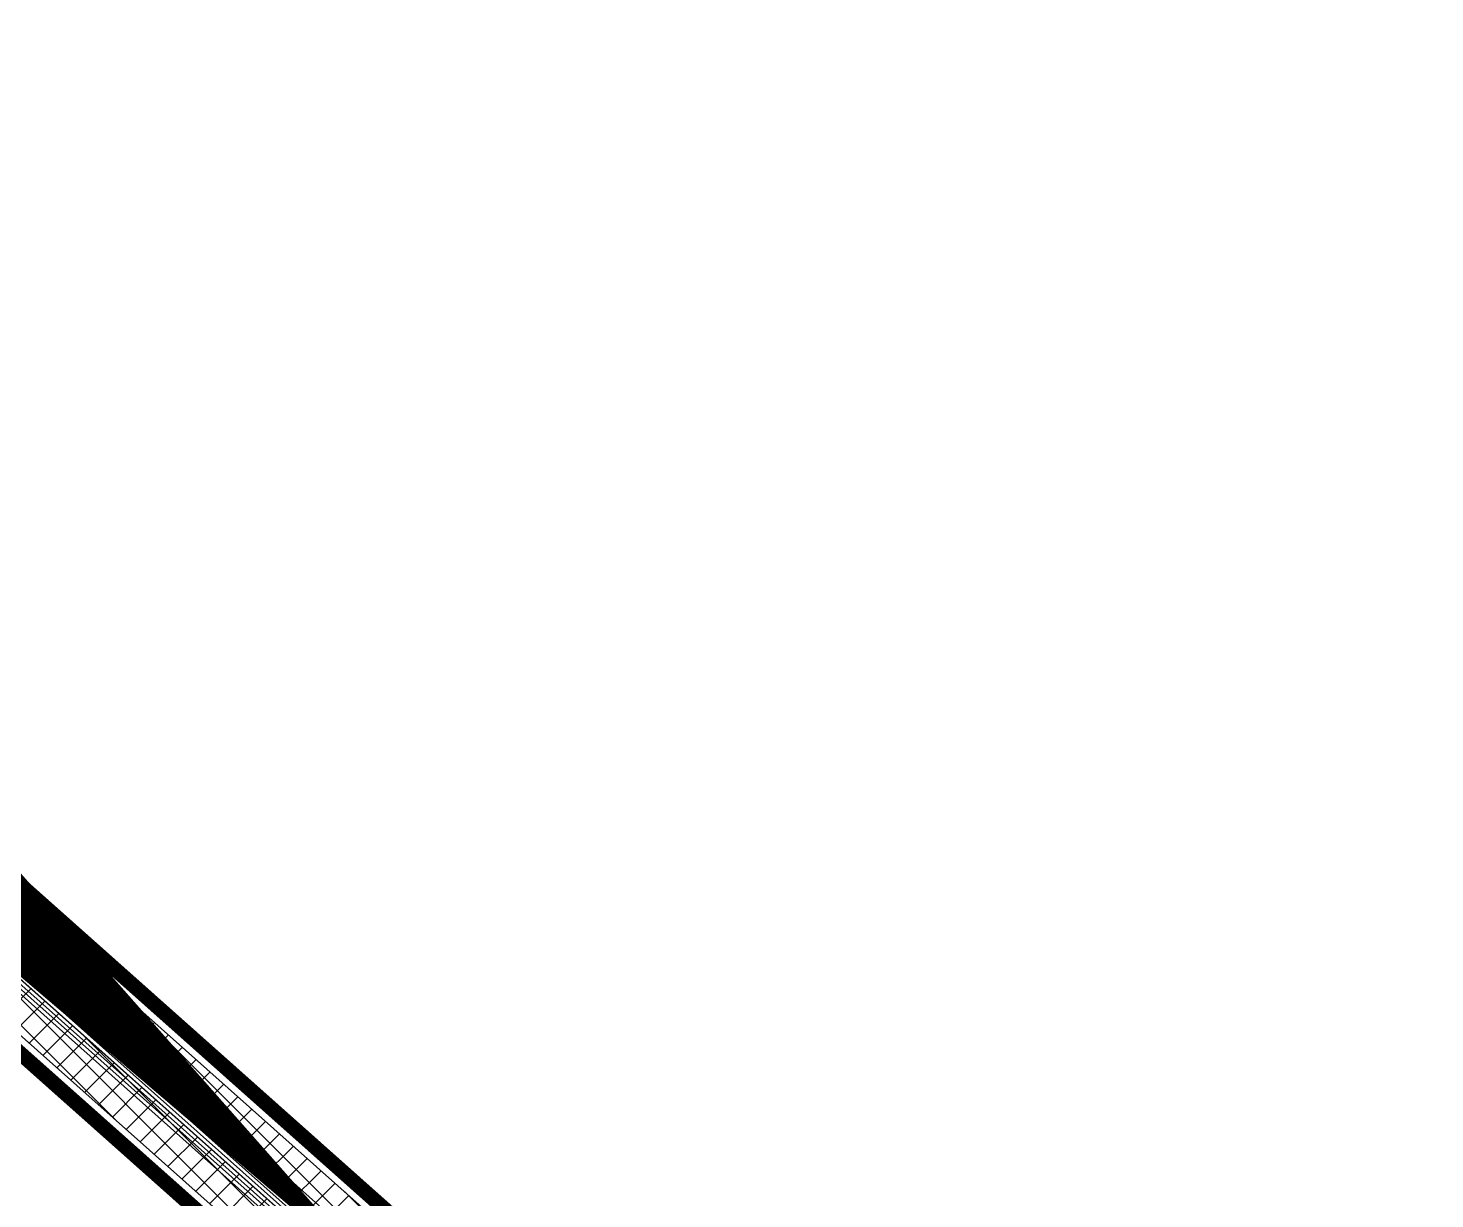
# Model space of a CAD drawing. Header units: metres. Extents: x 532643 to 533032, y 2673852 to 2674172.
# Drawn here: x 532826.05 to 532835.53, y 2674052.88 to 2674060.77 of the extents above; entities that cross this region are included whole.
import ezdxf

# ---------------------------------------------------------------- set-up
doc = ezdxf.new("R2010")
doc.units = ezdxf.units.M
doc.header["$MEASUREMENT"] = 0
for name, color, linetype in [('300mm Hume Pipe', 74, 'Continuous'), ('Excavation', 7, 'Continuous'), ('LT Cable(AG) INV to LT Panel BL-01', 2, 'Continuous'), ('Trench (AC)-BL01', 14, 'Continuous')]:
    doc.layers.add(name, color=color, linetype=linetype)

msp = doc.modelspace()

# ---------------------------------------------------------------- hatches: boundary and pattern name
at = {"layer": '300mm Hume Pipe'}
h = msp.add_hatch(dxfattribs=at)
h.set_pattern_fill('ANSI37', color=74)
h.set_pattern_definition([(45, (0, 0), (-0.08838834764831845, 0.08838834764831845), []), (135, (0, 0), (-0.08838834764831845, -0.08838834764831843), [])])
edge = h.paths.add_edge_path()
edge.add_line((532829.0382895741, 2674049.298708546), (532829.3382895739, 2674049.298708546))
edge.add_line((532829.3382895739, 2674049.298708546), (532829.3382895739, 2674051.489289007))
edge.add_arc((532828.4382895738, 2674051.489289007), 0.9000000001396984, 0, 48.32874371870346)
edge.add_line((532829.0366597067, 2674052.161563642), (532822.3225955841, 2674058.137537201))
edge.add_arc((532822.920965717, 2674058.809811835), 0.8999999999295727, 179.9999999703551, 228.3287436989939, ccw=False)
edge.add_line((532822.0209657168, 2674058.809811836), (532822.0209657169, 2674060.316203433))
edge.add_line((532822.0209657169, 2674060.316203433), (532821.7209657171, 2674060.316203433))
edge.add_line((532821.7209657171, 2674060.316203433), (532821.720965717, 2674058.675210654))
edge.add_arc((532822.6209657171, 2674058.675210654), 0.9000000001396984, 179.9999999703551, 228.3287436989939)
edge.add_line((532822.0225955842, 2674058.00293602), (532828.736659707, 2674052.02696246))
edge.add_arc((532828.138289574, 2674051.354687826), 0.900000000006972, -2.9644922960869735e-08, 48.32874369345791, ccw=False)
edge.add_line((532829.0382895741, 2674051.354687825), (532829.0382895741, 2674049.298708546))
edge = h.paths.add_edge_path()
edge.add_line((532821.6369028456, 2674060.264976613), (532821.6369028455, 2674058.637494115))
edge.add_arc((532822.5369028456, 2674058.637494114), 0.9000000001396984, 179.9999999703551, 228.3287436989939)
edge.add_line((532821.9385327126, 2674057.96521948), (532828.6525968354, 2674051.98924592))
edge.add_arc((532828.0542267024, 2674051.316971286), 0.8999999999295727, -2.9644922960869735e-08, 48.328743698993776, ccw=False)
edge.add_line((532828.9542267026, 2674051.316971286), (532828.9542267026, 2674049.298708546))
edge.add_line((532828.9542267026, 2674049.298708546), (532828.6542267025, 2674049.298708546))
edge.add_line((532828.6542267025, 2674049.298708546), (532828.6542267024, 2674051.207169657))
edge.add_arc((532827.7542267023, 2674051.207169656), 0.9000000001396984, 2.964491826802329e-08, 48.33614241642817)
edge.add_line((532828.3525100184, 2674051.879521554), (532821.6386195295, 2674057.853786938))
edge.add_arc((532822.2369028457, 2674058.526138836), 0.9000000003814849, 180.0000000296449, 228.3361424164282, ccw=False)
edge.add_line((532821.3369028455, 2674058.526138836), (532821.3369028455, 2674060.316203433))
edge.add_line((532821.3369028455, 2674060.316203433), (532821.6369028456, 2674060.316203433))
edge.add_line((532821.6369028456, 2674060.316203433), (532821.6369028456, 2674060.264976613))

# ---------------------------------------------------------------- linework, layer by layer
at = {"layer": '300mm Hume Pipe', "color": 74}
for points in [[(532821.6369028456, 2674060.264976613), (532821.6369028455, 2674058.637494115, 0.2140562423256003), (532821.9385327126, 2674057.96521948), (532828.6525968354, 2674051.98924592, -0.2140562423092027), (532828.9542267026, 2674051.316971286), (532828.9542267026, 2674049.298708546), (532828.6542267025, 2674049.298708546), (532828.6542267024, 2674051.207169657, 0.2140900045463655), (532828.3525100184, 2674051.879521554), (532821.6386195295, 2674057.853786938, -0.2140900045615197), (532821.3369028455, 2674058.526138836), (532821.3369028455, 2674060.316203433), (532821.6369028456, 2674060.316203433), (532821.6369028456, 2674060.264976613)], [(532829.0382895741, 2674049.298708546), (532829.3382895739, 2674049.298708546), (532829.3382895739, 2674051.489289007, 0.2140562423100663), (532829.0366597067, 2674052.161563642), (532822.3225955841, 2674058.137537201, -0.2140562423329815), (532822.0209657168, 2674058.809811836), (532822.0209657169, 2674060.316203433), (532821.7209657171, 2674060.316203433), (532821.720965717, 2674058.675210654, 0.2140562423301491), (532822.0225955842, 2674058.00293602), (532828.736659707, 2674052.02696246, -0.2140562423100663), (532829.0382895741, 2674051.354687825)]]:
    msp.add_lwpolyline(points, format="xyb", close=True, dxfattribs=at)
at = {"layer": 'Excavation', "color": 3, "const_width": 0.1}
msp.add_lwpolyline([(532829.0099354833, 2674048.234471424), (532829.0099354833, 2674051.738423511), (532821.6926116262, 2674058.253225982), (532821.6926116263, 2674060.416203433)], dxfattribs=at)
at = {"layer": 'LT Cable(AG) INV to LT Panel BL-01', "color": 5}
for points in [[(532833.5202512615, 2674047.42945629), (532830.0349354834, 2674047.42945629, -0.4142135623503636), (532829.1349354833, 2674048.32945629), (532829.1349354833, 2674051.390770753, 0.2140186322185252), (532828.8334023167, 2674052.062959305), (532822.1191447929, 2674058.040836239, -0.2140186322327757), (532821.8176116262, 2674058.713024791), (532821.8176116263, 2674060.3569097, -0.0288996156858555), (532821.8236149465, 2674060.460688003), (532821.8792810483, 2674060.940222824, 0.02889961570054691), (532821.8852843684, 2674061.044001128), (532821.8852843683, 2674162.854987811, -0.414213562373427), (532822.7852843683, 2674163.754987811), (532867.584984218, 2674163.754987811, 0.414213562373095), (532868.484984218, 2674164.654987811), (532868.484984218, 2674165.227769276)], [(532833.5202512615, 2674047.45445629), (532830.0599354834, 2674047.45445629, -0.4142135623503636), (532829.1599354834, 2674048.35445629), (532829.1599354834, 2674051.401985358, 0.214018632209244), (532828.8584023167, 2674052.07417391), (532822.1441447929, 2674058.052050845, -0.2140186322231835), (532821.8426116263, 2674058.724239396), (532821.8426116264, 2674060.355463511, -0.02889961568572617), (532821.8486149465, 2674060.459241814), (532821.9042810483, 2674060.938776636, 0.02889961570054713), (532821.9102843684, 2674061.042554939), (532821.9102843683, 2674162.829987811, -0.4142135623734271), (532822.8102843683, 2674163.729987811), (532964.760984218, 2674163.729987811, 0.414213562373095), (532965.660984218, 2674164.629987811), (532965.660984218, 2674165.227769276)], [(532833.5202512615, 2674047.379456291), (532829.9849354833, 2674047.379456291, -0.4142135623503636), (532829.0849354833, 2674048.27945629), (532829.0849354833, 2674051.368341543, 0.2140186322185252), (532828.7834023166, 2674052.040530095), (532822.0691447929, 2674058.018407029, -0.214018632232603), (532821.7676116262, 2674058.690595581), (532821.7676116263, 2674060.359802077, -0.02889961568610807), (532821.7736149464, 2674060.463580381), (532821.8292810483, 2674060.943115202, 0.02889961570066358), (532821.8352843684, 2674061.046893505), (532821.8352843683, 2674132.904987811, -0.4142135623735637), (532822.7352843683, 2674133.804987811), (532867.584984218, 2674133.804987811, 0.414213562373095), (532868.484984218, 2674134.70498781), (532868.484984218, 2674135.227769276)], [(532833.5202512615, 2674047.40445629), (532830.0099354833, 2674047.40445629, -0.4142135623503636), (532829.1099354833, 2674048.30445629), (532829.1099354833, 2674051.379556148, 0.2140186322185252), (532828.8084023166, 2674052.0517447), (532822.0941447929, 2674058.029621634, -0.2140186322326889), (532821.7926116262, 2674058.701810186), (532821.7926116263, 2674060.358355888, -0.02889961568598262), (532821.7986149464, 2674060.462134192), (532821.8542810483, 2674060.941669013, 0.0288996157006638), (532821.8602843684, 2674061.045447316), (532821.8602843683, 2674132.879987811, -0.4142135623735638), (532822.7602843683, 2674133.779987811), (532964.760984218, 2674133.779987811, 0.414213562373095), (532965.660984218, 2674134.679987811), (532965.660984218, 2674135.227769276)], [(532831.5792512614, 2674047.329456291), (532829.9349354834, 2674047.329456291, -0.4142135623503636), (532829.0349354834, 2674048.229456291), (532829.0349354834, 2674051.345912333, 0.2140186322185252), (532828.7334023167, 2674052.018100885), (532822.0191447929, 2674057.995977819, -0.2140186322324344), (532821.7176116263, 2674058.668166371), (532821.7176116264, 2674060.362694454, -0.02889961568635341), (532821.7236149465, 2674060.466472758), (532821.7792810483, 2674060.946007579, 0.02889961570026357), (532821.7852843684, 2674061.049785883), (532821.7852843684, 2674110.454987811, -0.414213562373095), (532822.6852843685, 2674111.354987811), (532867.584984218, 2674111.354987811, 0.414213562373095), (532868.484984218, 2674112.254987811), (532868.484984218, 2674112.727769276)], [(532831.5792512614, 2674047.354456291), (532829.9599354834, 2674047.354456291, -0.4142135623503636), (532829.0599354834, 2674048.254456291), (532829.0599354834, 2674051.357126938, 0.2140186322185252), (532828.7584023167, 2674052.02931549), (532822.044144793, 2674058.007192424, -0.2140186322325182), (532821.7426116263, 2674058.679380976), (532821.7426116264, 2674060.361248265, -0.02889961568623174), (532821.7486149465, 2674060.465026569), (532821.8042810484, 2674060.94456139, 0.02889961570026357), (532821.8102843685, 2674061.048339694), (532821.8102843685, 2674110.429987811, -0.414213562373095), (532822.7102843685, 2674111.329987811), (532964.760984218, 2674111.329987811, 0.414213562373095), (532965.660984218, 2674112.229987811), (532965.660984218, 2674112.727769276)], [(532829.5101633107, 2674047.325203961, -0.3015862789084595), (532828.9599354833, 2674048.154456291), (532828.9599354833, 2674051.312268518, 0.2140186322185252), (532828.6584023166, 2674051.98445707), (532821.9441447929, 2674057.962334004, -0.2140186322321887), (532821.6426116262, 2674058.634522555), (532821.6426116263, 2674060.36703302, -0.02889961568670842), (532821.6486149464, 2674060.470811324), (532821.7042810483, 2674060.950346145, 0.02889961570026357), (532821.7102843684, 2674061.054124448), (532821.7102843684, 2674088.029987811, -0.414213562373095), (532822.6102843684, 2674088.929987811), (532835.192984218, 2674088.929987811, 0.414213562373095), (532836.092984218, 2674089.82998781), (532836.092984218, 2674090.227769276)], [(532831.5792512614, 2674047.279456291), (532829.8849354833, 2674047.279456291, -0.4142135623503636), (532828.9849354833, 2674048.179456291), (532828.9849354833, 2674051.323483123, 0.2140186322185252), (532828.6834023166, 2674051.995671675), (532821.9691447929, 2674057.973548609, -0.2140186322322695), (532821.6676116262, 2674058.64573716), (532821.6676116263, 2674060.365586831, -0.02889961568659175), (532821.6736149464, 2674060.469365135), (532821.7292810483, 2674060.948899956, 0.02889961570026357), (532821.7352843684, 2674061.05267826), (532821.7352843684, 2674088.004987811, -0.414213562373095), (532822.6352843684, 2674088.904987811), (532899.976984218, 2674088.904987811, 0.414213562373095), (532900.876984218, 2674089.804987811), (532900.876984218, 2674090.227769276)], [(532831.5792512614, 2674047.304456291), (532829.9099354834, 2674047.304456291, -0.4142135623503636), (532829.0099354833, 2674048.204456291), (532829.0099354833, 2674051.334697728, 0.2140186322185252), (532828.7084023167, 2674052.00688628), (532821.9941447929, 2674057.984763214, -0.2140186322323515), (532821.6926116262, 2674058.656951766), (532821.6926116263, 2674060.364140643, -0.02889961568647352), (532821.6986149465, 2674060.467918946), (532821.7542810483, 2674060.947453768, 0.02889961570026357), (532821.7602843684, 2674061.051232071), (532821.7602843684, 2674087.979987811, -0.414213562373095), (532822.6602843684, 2674088.879987811), (532964.760984218, 2674088.879987811, 0.414213562373095), (532965.660984218, 2674089.779987811), (532965.660984218, 2674090.227769276)], [(532829.5101633108, 2674047.222426389, -0.3259988777103935), (532828.8849354833, 2674048.079456291), (532828.8849354833, 2674051.278624703, 0.2140186322185252), (532828.5834023167, 2674051.950813254), (532821.8691447929, 2674057.928690189, -0.2140186322319514), (532821.5676116262, 2674058.60087874), (532821.5676116263, 2674060.371371586, -0.02889961568704855), (532821.5736149465, 2674060.475149889), (532821.6292810483, 2674060.954684711, 0.02889961570026357), (532821.6352843684, 2674061.058463014), (532821.6352843684, 2674065.604987811, -0.414213562373095), (532822.5352843684, 2674066.504987811), (532871.1692843679, 2674066.504987811, -0.414213562373095), (532872.069284368, 2674065.604987811), (532872.069284368, 2674059.904987811, 0.414213562373095), (532872.969284368, 2674059.004987811), (532964.760984218, 2674059.004987811, 0.414213562373095), (532965.660984218, 2674059.904987811), (532965.660984218, 2674060.227769276)], [(532829.5101633107, 2674047.255847639, -0.3179111484360685), (532828.9099354834, 2674048.104456291), (532828.9099354834, 2674051.289839308, 0.2140186322185252), (532828.6084023167, 2674051.962027859), (532821.8941447929, 2674057.939904794, -0.2140186322320295), (532821.5926116263, 2674058.612093345), (532821.5926116264, 2674060.369925397, -0.02889961568693676), (532821.5986149465, 2674060.473703701), (532821.6542810483, 2674060.953238522, 0.02889961570026357), (532821.6602843684, 2674061.057016826), (532821.6602843684, 2674065.579987811, -0.414213562373095), (532822.5602843685, 2674066.479987811), (532871.1442843679, 2674066.479987811, -0.414213562373095), (532872.0442843679, 2674065.579987811), (532872.0442843679, 2674037.379987811, 0.414213562373095), (532872.944284368, 2674036.479987811), (532899.976984218, 2674036.479987811, 0.414213562373095), (532900.876984218, 2674037.379987811), (532900.876984218, 2674037.727769276)], [(532829.5101633107, 2674047.290097586, -0.3097769471170886), (532828.9349354834, 2674048.129456291), (532828.9349354834, 2674051.301053913, 0.2140186322185252), (532828.6334023167, 2674051.973242464), (532821.919144793, 2674057.951119399, -0.2140186322321086), (532821.6176116263, 2674058.62330795), (532821.6176116264, 2674060.368479209, -0.02889961568682331), (532821.6236149465, 2674060.472257512), (532821.6792810484, 2674060.951792333, 0.02889961570026357), (532821.6852843685, 2674061.055570637), (532821.6852843685, 2674065.554987811, -0.414213562373095), (532822.5852843685, 2674066.454987811), (532871.1192843679, 2674066.454987811, -0.414213562373095), (532872.0192843679, 2674065.554987811), (532872.0192843679, 2674037.354987811, 0.414213562373095), (532872.9192843679, 2674036.454987811), (532964.760984218, 2674036.454987811, 0.414213562373095), (532965.660984218, 2674037.354987811), (532965.660984218, 2674037.727769276)]]:
    msp.add_lwpolyline(points, format="xyb", dxfattribs=at)
at = {"layer": 'Trench (AC)-BL01', "const_width": 0.1}
msp.add_lwpolyline([(532828.4111516709, 2674051.706306071), (532821.3913954389, 2674057.952741982, -0.2124726228145605), (532821.2426116264, 2674058.287060406), (532821.2426116264, 2674060.416203433), (532822.1426116264, 2674060.416203433), (532822.1426116265, 2674058.621232381, 0.2124726227902704), (532822.2913954393, 2674058.286913957), (532829.3111516708, 2674052.040478046, -0.212472622813343), (532829.4599354835, 2674051.706159622), (532829.4599354834, 2674049.198708546), (532828.5599354834, 2674049.198708546), (532828.5599354834, 2674051.371987647, 0.2124726228154971)], format="xyb", close=True, dxfattribs=at)

doc.saveas('drawing.dxf')
